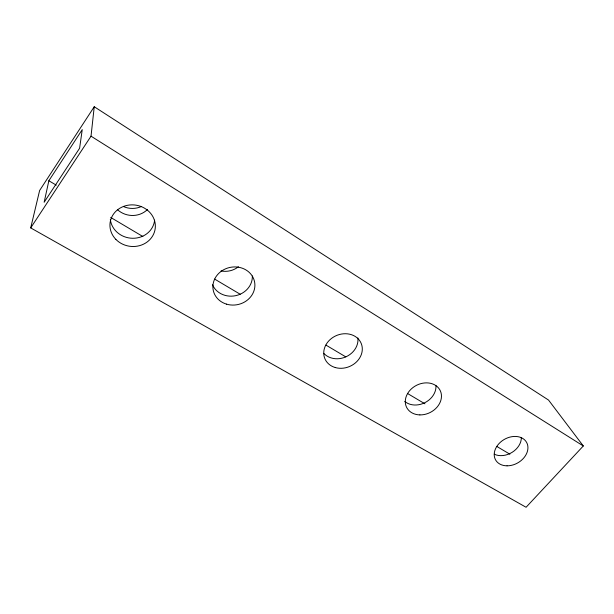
<?xml version="1.0" encoding="UTF-8"?>
<svg xmlns="http://www.w3.org/2000/svg" width="614" height="614" viewBox="0 0 614 614"><rect width="100%" height="100%" fill="white"/><g stroke="black" fill="none" stroke-linecap="round" stroke-linejoin="round"><path stroke-width="0.92" d="M30.7 227.901L91.025 136.178L94.241 106.736L548.532 400.059L583.3 445.971L526.083 507.264L30.7 227.901L39.626 190.501L94.241 106.736M48.851 180.754L44.154 202.259L79.597 148.258L82.245 129.615L48.851 180.754L56.273 185.152M110.704 217.44L142.87 236.52M214.624 279.078L240.189 294.244M325.965 345.114L345.759 356.857M407.612 393.543L424.926 403.812M496.68 446.37L509.881 454.199M91.025 136.178L583.3 445.971M435.94 385.485A18.458 15.058 -27.3 0 1 425.018 402.607A18.458 15.058 -27.3 0 1 404.779 401.433M357.862 337.946A19.349 16.609 -23.2 0 1 346.127 356.734A19.349 16.609 -23.2 0 1 324.008 353.549M252.354 275.97A20.684 18.719 -11.5 0 1 235.83 295.641A20.684 18.719 -11.5 0 1 212.49 284.719M521.332 437.483A17.522 13.424 -29.8 0 1 512.076 452.364A17.522 13.424 -29.8 0 1 494.308 454.199M154.613 220.134A22.281 20.446 8.1 0 1 132.624 238.278A22.281 20.446 8.1 0 1 110.336 219.459M238.401 266.752A19.556 17.944 -10.3 0 1 221.002 270.912M141.42 206.481A20.638 19.149 12.3 0 1 123.391 206.519M147.444 209.527A21.022 19.464 11.2 0 1 117.381 209.589M419.876 414.903A18.788 15.212 -27.2 0 0 440.499 391.195A18.788 15.212 -27.2 0 0 409.745 390.558A18.788 15.212 -27.2 0 0 419.876 414.903M335.259 367.54A19.709 16.808 -23.2 0 0 362.191 347.156A19.709 16.808 -23.2 0 0 331.606 338.345A19.709 16.808 -23.2 0 0 335.259 367.54M226.512 304.137A21.091 18.988 -11.9 0 0 254.618 282.087A21.091 18.988 -11.9 0 0 220.549 271.795A21.091 18.988 -11.9 0 0 226.512 304.137M507.049 465.826A17.814 13.531 -29.7 0 0 527.28 443.868A17.814 13.531 -29.7 0 0 498.913 443.699A17.814 13.531 -29.7 0 0 507.049 465.826M115.869 239.383A22.741 20.792 7.1 0 0 154.291 232.422A22.741 20.792 7.1 0 0 127.773 205.253A22.741 20.792 7.1 0 0 115.869 239.383"/></g></svg>
